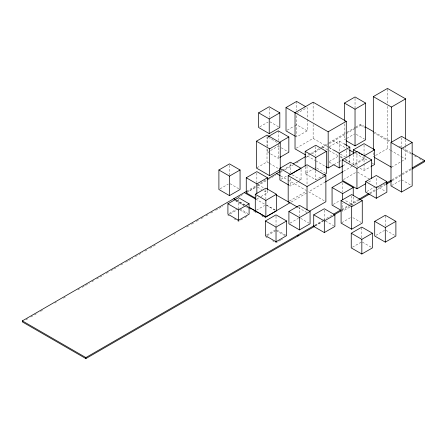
<?xml version="1.0" encoding="UTF-8"?>
<svg xmlns="http://www.w3.org/2000/svg" width="447" height="447" viewBox="0 0 447 447"><rect width="100%" height="100%" fill="white"/><g stroke="black" fill="none" stroke-linecap="round" stroke-linejoin="round"><path stroke-width="0.34" stroke-dasharray="2.23 1.68" d="M246.677 191.232L266.686 179.47M280.777 171.184L281.968 170.48M282.565 170.128L292.098 164.524M309.933 154.036L306.994 155.763L315.23 160.518M310.52 153.69L320.51 147.817M321.097 147.471L328.288 143.241M328.847 142.911L346.358 132.614M346.95 132.267L355.225 127.401M355.812 127.054L360.545 124.277L364.774 126.674M238.301 197.183L240.1 196.127M240.698 195.775L243.095 194.367M246.694 192.249L256.88 186.259M257.478 185.907L267.664 179.917M268.261 179.565L275.453 175.336M280.247 172.52L282.644 171.112M285.041 169.698L293.428 164.764M296.428 163.004L300.021 160.892M306.016 157.366L309.609 155.254M312.006 153.846L321.594 148.208M322.192 147.851L328.785 143.979M329.383 143.627L355.147 128.473M355.751 128.121L360.545 125.3L360.545 124.277M291.148 202.1L307.491 192.489M325.483 181.907L308.659 191.802L324.69 201.061M343.508 171.307L353.124 165.653M314.761 225.232L322.578 220.639M323.181 220.282L332.199 214.979M341.782 209.347L349.358 204.888M349.94 204.547L358.248 199.664M369.535 193.026L376.53 188.913M385.403 183.695L378.86 187.539L385.722 191.5M391.941 179.845L410.972 168.659M315.342 225.919L323.153 221.326M341.771 210.381L350.18 205.436M350.778 205.084L359.187 200.139M369.999 193.78L376.603 189.897M377.207 189.539L385.61 184.6M392.22 180.711L401.831 175.062M402.429 174.71L411.436 169.413M259.819 126.831L268.049 122.076M296.601 113.65L307.184 107.537L307.184 118.516M287.186 130.183L294.243 126.11M294.836 125.769L296.601 124.752L307.184 130.865L307.184 119.198M267.658 149.438L267.658 152.209L270.01 150.851M270.603 150.51L278.246 146.096L280.599 147.454M307.184 130.865L296.601 136.978L296.601 114.337M220.069 188.824L228.305 184.069M257.008 167.714L267.01 161.943L268.815 162.982M270.603 153.908L278.246 158.322L279.425 157.646M296.238 148.158L313.135 138.402L328.489 147.27M25.976 319.817L28.39 318.42M30.809 317.024L33.832 315.28M34.436 314.934L38.056 312.839M40.476 311.442L42.895 310.05M54.975 303.072L56.188 302.373M63.435 298.188L65.251 297.143M77.934 289.818L79.75 288.768M82.164 287.376L89.417 283.191M91.831 281.794L94.25 280.398M96.664 279.001L103.916 274.816M106.336 273.424L108.75 272.027M111.169 270.631L113.583 269.234M114.186 268.887L118.416 266.446M120.835 265.049L123.249 263.657M125.668 262.26L128.082 260.864M128.691 260.517L132.921 258.075M135.335 256.679L138.358 254.935M138.961 254.583L142.587 252.494M145.001 251.097L147.421 249.7M149.834 248.308L152.857 246.565M153.461 246.213L155.271 245.168M174.006 234.357L175.213 233.658M186.69 227.031L189.109 225.634M191.528 224.238L193.942 222.841M196.362 221.449L198.775 220.053M201.195 218.656L203.608 217.259M206.028 215.867L208.442 214.471M210.861 213.074L213.275 211.682M215.694 210.286L222.941 206.101M246.263 192.858L255.673 187.422M329.238 146.784L339.239 141.006L343.357 143.386M346.213 138.732L344.447 139.749L344.447 123.143M346.799 138.391L354.443 133.977M280.99 179.281L287.114 175.749M229.087 213.526L237.323 208.771M230.266 213.873L236.737 210.135M258.617 197.948L256.852 198.971L256.852 196.222M260.97 196.591L267.44 192.858L267.44 190.109M305.189 166.692L305.189 173.66L314.012 168.564M314.599 168.223L315.778 167.547M329.238 161.456L338.614 156.042L322.276 146.778M289.293 185.354L290.472 186.036L297.445 182.007M298.048 181.661L301.06 179.923L301.06 168.329M333.775 164.753L338.485 162.032M339.077 161.691L341.43 160.333M256.449 210.174L264.607 205.464M242.62 218.963L238.502 221.343L232.619 217.946M244.973 217.605L247.325 216.247M305.189 173.66L315.778 179.772L323.421 175.358M342.788 165.854L346.336 163.803M349.297 162.099L349.828 161.792L349.828 156.456M289.36 201.066L306.424 191.21M353.465 154.45L353.465 164.451L364.048 158.344L368.283 160.78M375.094 155.735L373.318 156.757L373.318 151.226M375.681 155.394L387.504 148.566L389.924 149.957M343.402 179.616L355.767 172.481M360.047 168.251L364.054 170.564L370.524 166.826M266.619 234.971L275.441 229.881M267.205 235.658L275.441 230.903M290.081 223.109L298.317 218.354M391.427 167.212L405.613 159.02L405.613 147.264M368.719 181.996L371.658 180.297M333.244 204.419L340.307 200.345M280.733 240.078L276.028 242.794L272.497 240.754M281.319 239.737L282.498 239.056M366.864 191.484L375.1 186.729M314.895 225.763L322.544 221.349M349.716 207.134L342.659 211.213L342.659 203.083M352.068 205.776L353.247 205.1L344.469 200.032M391.583 185.561L400.406 180.465M341.676 222.751L351.091 217.32M352.42 247.213L361.835 241.782M375.882 235.345L384.711 230.255M374.452 132.161L390.779 141.414M399.249 146.214L401.669 147.588M402.272 147.929L411.346 153.07M360.545 125.3L364.774 127.702M373.245 132.502L390.175 142.101M402.876 149.298L411.346 154.098M414.369 155.813L416.788 157.182M419.208 158.556L422.834 160.613M332.764 140.609L346 148.113M346.598 148.454L349.006 149.818M355.622 153.567L364.819 158.78L354.326 164.949L344.335 159.288M340.335 157.02L343.788 158.976M280.772 176.001L287.315 179.705M287.907 180.04L306.413 190.534M257.93 184.617L264.585 188.388M255.639 199.044L264.585 204.117M266.362 205.123L275.184 210.129M236.239 200.167L244.705 204.966M247.124 206.335L248.336 207.022M235.027 200.507L244.101 205.648M244.705 205.989L248.336 208.051M253.779 211.135L256.198 212.504M261.64 215.588L265.87 217.991L261.752 215.61M390.527 150.309L400.786 156.232M401.389 156.579L405.613 159.02M356.209 134.318L364.445 139.073M401.579 179.789L410.994 185.22M371.753 162.781L373.485 163.786M329.238 147.46L333.356 149.84M329.081 147.611L333.825 150.348M340.346 154.114L346.274 157.534L346.274 150.578M340.379 156.338L344.363 158.64M345.458 159.272L349.828 161.792M353.465 164.451L357.756 166.932M357.533 172.14L370.485 179.616M269.815 121.735L278.637 126.831M378.341 187.243L376.279 186.047L376.279 176.805M329.221 162.121L333.205 164.423M315.817 160.859L325.232 166.29M268.25 137.29L277.66 142.727M316.951 168.223L325.774 173.319M281.191 147.795L288.835 152.209M267.658 152.209L270.01 153.567M292.237 174.827L301.06 179.923M385.884 230.255L394.707 235.345M269.412 163.328L279.04 168.888M352.856 217.655L361.087 222.41M362.422 242.123L371.831 247.554M325.483 221.014L333.719 225.763M298.21 207.537L307.028 212.627L307.028 210.565M257.438 187.081L261.556 189.461M263.909 190.819L267.44 192.858M300.669 218.354L308.905 223.109M230.071 183.728L238.894 188.824M266.457 205.072L275.196 210.118M236.463 199.982L245.286 205.078M245.872 205.413L248.225 206.777M235.871 200.669L244.107 205.424M246.459 206.782L248.225 207.799M248.811 208.14L250.577 209.157M255.282 211.878L256.461 212.554M277.207 230.216L286.616 235.653M239.676 208.771L247.912 213.526M276.028 230.568L284.851 235.658M240.268 210.135L246.738 213.873M265.44 236.681L267.205 237.698M227.914 215.23L229.087 215.907M405.613 139.66L405.613 146.571M401.579 137.737L401.579 147.393M387.504 89.104L387.504 103.626M387.504 106.392L387.504 148.566M385.297 215.912L385.297 226.579M364.054 145.001L364.054 155.673M364.054 155.891L364.054 163.228M364.054 163.898L364.054 170.564M361.835 227.774L361.835 238.447M356.941 151.404L356.941 167.038M355.035 98.346L355.035 108.034M353.247 196.971L353.247 204.419M351.677 195.892L351.677 205.413M346.274 146.398L346.274 147.789M342.659 182.734L342.659 192.216M339.239 141.006L339.239 151.678M324.31 210.107L324.31 219.65M315.778 146.638L315.778 155.701M315.778 170.715L315.778 179.772M313.135 102.201L313.135 121.696M313.135 124.478L313.135 138.402M307.028 166.122L307.028 185.365M299.49 206.721L299.49 216.303M296.601 101.424L296.601 110.342M290.472 163.58L290.472 173.123M290.472 178.532L290.472 186.036M278.246 130.837L278.246 140.548M278.246 143.761L278.246 158.322M276.028 216.203L276.028 225.539M269.228 108.057L269.228 117.393M267.658 136.95L267.658 146.661M267.01 136.469L267.01 146.108M267.01 148.862L267.01 161.943M265.87 189.539L265.87 199.211M256.852 173.006L256.852 182.622M238.502 199.06L238.502 209.118M229.479 165.273L229.479 175.028"/><path stroke-width="0.67" d="M314.744 226.271L85.88 358.583L22.35 321.907L22.35 320.879L246.677 191.232M267.267 179.124L280.18 171.531M293.288 163.825L305.804 156.467M248.94 207.363L265.87 216.963L289.986 202.782L276.073 194.898M325.483 181.907L342.91 171.659M22.35 320.879L85.88 357.561L314.163 225.584M333.401 214.275L340.614 210.029L332.071 205.1L332.071 187.494L342.659 181.381L353.247 187.494L353.247 195.618M358.846 199.312L368.367 193.707M386.594 182.996L391.348 180.197M412.162 167.96L424.65 160.613L411.95 153.416M334.563 214.616L341.167 210.733M359.785 199.781L369.395 194.132M386.214 184.242L391.617 181.063M412.039 169.055L424.65 161.641L424.65 160.613M258.64 112.84L269.228 106.727L279.816 112.84L279.816 127.512L269.228 133.625L258.64 127.512L258.64 112.84L269.228 118.952L279.816 112.84M295.422 136.296L286.013 130.865L286.013 107.537L296.601 101.424L305.424 106.52M305.798 155.07L295.031 148.857L295.031 112.655L313.135 102.201L346.274 121.338L346.274 145.7M280.241 169.581L269.653 175.693L256.422 168.055L256.422 141.207L267.01 135.095L280.241 142.733L280.241 168.206M268.25 136.614L278.246 130.837L288.835 136.95L288.835 152.209L280.012 157.305M218.896 169.989L229.479 163.876L240.067 169.989L240.067 189.5L229.479 195.618L218.896 189.5L218.896 169.989L229.479 176.101L240.067 169.989M344.447 121.064L344.447 103.073L355.035 96.96L365.624 103.073L365.624 139.749L355.035 145.862L346.213 140.771M279.425 142.386L288.835 136.95M256.422 141.207L269.653 148.845L280.241 142.733M373.318 149.846L373.318 96.608L387.504 88.417L405.613 98.865L405.613 138.967M344.447 103.073L355.035 109.185L365.624 103.073M255.673 198.289L246.263 192.858L246.263 177.744L256.852 171.631L267.44 177.744L267.44 189.422M295.031 112.655L328.171 131.792L346.274 121.338M305.189 165.993L305.189 151.36L315.778 145.247L326.36 151.36L326.36 173.66L324.008 175.017M279.883 168.329L290.472 162.216L301.06 168.329L290.472 174.442L279.883 168.329L279.883 179.923L288.706 185.013M246.263 177.744L256.852 183.857L267.44 177.744M373.318 96.608L391.427 107.056L405.613 98.865M227.914 203.787L238.502 197.675L249.091 203.787L249.091 214.202L238.502 220.315L227.914 214.202L227.914 203.787L238.502 209.9L249.091 203.787M305.189 151.36L315.778 157.473L326.36 151.36M255.282 210.85L255.282 194.272L265.87 188.159L276.458 194.272L276.458 210.85L265.87 216.963L248.811 207.112M297.624 207.196L288.181 201.742L288.181 175.632L307.028 164.747L325.874 175.632L325.874 201.742L309.385 211.263M333.943 150.175L339.239 153.232L349.828 147.119L349.828 155.791M353.465 153.779L353.465 149.779L364.054 143.666L374.642 149.779L374.642 164.451L371.111 166.491M255.282 194.272L265.87 200.385L276.458 194.272M325.818 166.63L328.171 167.988L333.775 164.753L339.239 167.904L342.788 165.854M365.775 183.695L356.941 188.79L342.223 180.297L342.223 159.903L356.941 151.404L371.658 159.903L371.658 178.258M288.181 175.632L307.028 186.511L325.874 175.632M364.054 155.891L374.642 149.779M390.991 142.476L401.579 136.363L412.168 142.476L412.168 185.902L401.579 192.014L390.991 185.902L390.991 142.476L401.579 148.588L412.168 142.476M265.44 220.98L276.028 214.867L286.616 220.98L286.616 235.653L276.028 241.766L265.44 235.653L265.44 220.98L276.028 227.093L286.616 220.98M342.223 159.903L356.941 168.402L371.658 159.903M288.902 211.459L299.49 205.346L310.078 211.459L310.078 223.785L299.49 229.898L288.902 223.785L288.902 211.459L299.49 217.577L310.078 211.459M332.071 187.494L342.659 193.607L353.247 187.494M365.691 181.599L376.279 175.487L386.862 181.599L386.862 192.16L376.279 198.272L365.691 192.16L365.691 181.599L376.279 187.712L386.862 181.599M313.721 214.856L324.31 208.743L334.892 214.856L334.892 226.445L324.31 232.557L313.721 226.445L313.721 214.856L324.31 220.969L334.892 214.856M341.089 200.642L351.677 194.529L362.266 200.642L362.266 223.092L351.677 229.205L341.089 223.092L341.089 200.642L351.677 206.754L362.266 200.642M351.247 233.222L361.835 227.11L372.424 233.222L372.424 247.895L361.835 254.008L351.247 247.895L351.247 233.222L361.835 239.335L372.424 233.222M374.709 221.354L385.297 215.242L395.886 221.354L395.886 236.027L385.297 242.14L374.709 236.027L374.709 221.354L385.297 227.467L395.886 221.354M365.378 127.015L373.245 131.474M349.61 150.158L353.817 152.544M276.604 173.637L280.18 175.66M244.308 192.623L255.639 199.044M233.82 198.792L235.636 199.82M374.525 157.456L391.427 167.212M286.013 107.537L295.422 112.968M343.944 143.727L349.828 147.119M353.465 149.779L356.997 151.818M358.762 152.835L359.936 153.517M361.115 154.193L362.288 154.874M234.111 198.624L235.871 199.641M401.579 148.588L401.579 192.014M391.427 107.056L391.427 142.319M385.297 227.467L385.297 242.14M376.279 187.712L376.279 198.272M361.835 239.335L361.835 254.008M356.941 168.402L356.941 188.79M355.035 109.185L355.035 145.862M351.677 206.754L351.677 229.205M342.659 193.607L342.659 199.697M339.239 153.232L339.239 167.904M328.171 131.792L328.171 167.988M324.31 220.969L324.31 232.557M315.778 157.473L315.778 170.016M307.028 186.511L307.028 209.878M299.49 217.577L299.49 229.898M297.925 235.133L297.925 236.161M276.028 227.093L276.028 241.766M269.653 148.845L269.653 175.693M269.228 118.952L269.228 133.625M265.87 200.385L265.87 216.963M256.852 183.857L256.852 193.473M238.502 209.9L238.502 220.315M229.479 176.101L229.479 195.618M85.88 357.561L85.88 358.583"/></g></svg>
